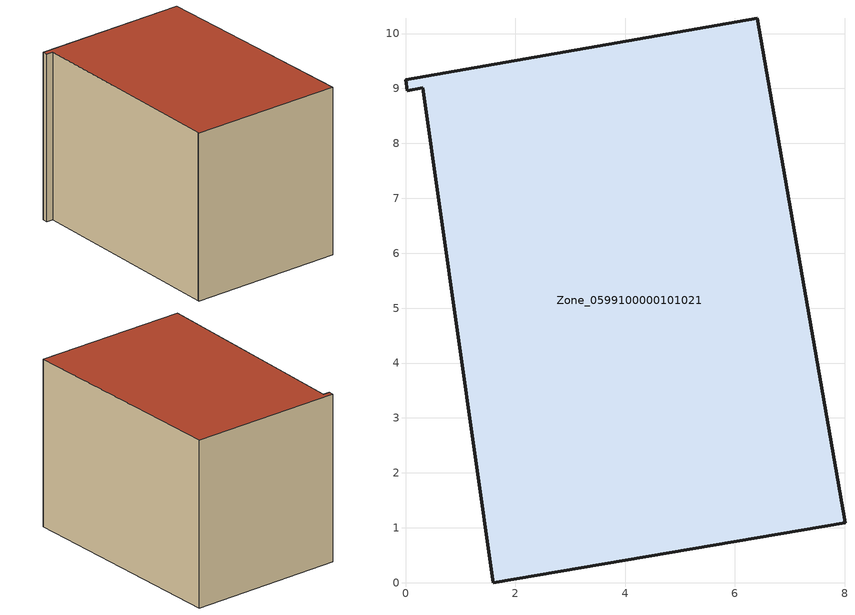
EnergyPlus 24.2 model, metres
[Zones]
Zone_0599100000101021
 floor ground (C_G): 1.59,0.05 0.32,9.01 0.04,8.96 0,9.16 6.41,10.28 8.01,1.09 1.6,0 z0
 wall outside (C_F): 1.6,0 8.01,1.09 6.41,10.28 0,9.16 0.04,8.96 0.32,9.01 1.59,0.05 1.6,0 z0:7
 roof outside (C_R): 0,9.16 0.04,8.96 0.32,9.01 1.59,0.05 1.6,0 8.01,1.09 6.41,10.28 z7
[BUILDING]
Pand.0599100000101021: North Axis=0; Terrain=City; Loads Convergence Tolerance Value=0.04; Temperature Convergence Tolerance Value=0.4; Solar Distribution=FullExterior; Maximum Number of Warmup Days=25; Minimum Number of Warmup Days=1
[Site:Location]
Rotterdam.The.Hague.AP_ZH_NLD Design_Conditions: Latitude=51.96; Longitude=4.45; Time Zone=1; Elevation=-4.5
[SITE:GROUNDTEMPERATURE:BUILDINGSURFACE]
18, 18, 18, 18, 18, 18, 18, 18, 18, 18, 18, 18
[MATERIAL] Thermal Absorptance=0.9; Solar Absorptance=0.7; Visible Absorptance=0.7
Name | Roughness | Thickness | Conductivity | Density | Specific Heat
G.TI.1946 | MediumSmooth | 0.15 | 1 | 540 | 1210
F.TI.1946 | Rough | 0.3 | 0.857143 | 1920 | 840
R.TI.1946 | MediumRough | 0.2 | 0.1 | 1500 | 1000
[CONSTRUCTION]
C_G: G.TI.1946
C_F: F.TI.1946
C_R: R.TI.1946
[ZONE]
Zone_0599100000101021: Type=1; Multiplier=1; Ceiling Height=Autocalculate; Volume=Autocalculate; Floor Area=autocalculate; Part of Total Floor Area=Yes
[ZONEINFILTRATION:DESIGNFLOWRATE]
Infil_Zone_0599100000101021: Zone or ZoneList or Space or SpaceList=Zone_0599100000101021; Schedule=AlwaysOn; Design Flow Rate Calculation Method=Flow/Area; Flow Rate per Floor Area=0.003; Constant Term Coefficient=1; Temperature Term Coefficient=0; Velocity Term Coefficient=0; Velocity Squared Term Coefficient=0
[HVACTEMPLATE:ZONE:IDEALLOADSAIRSYSTEM]
Zone_0599100000101021: Maximum Heating Supply Air Temperature=50; Minimum Cooling Supply Air Temperature=13; Maximum Heating Supply Air Humidity Ratio=0.0156; Minimum Cooling Supply Air Humidity Ratio=0.0077; Heating Limit=NoLimit; Cooling Limit=NoLimit; Dehumidification Control Type=ConstantSensibleHeatRatio; Cooling Sensible Heat Ratio=0.7; Dehumidification Setpoint=60; Humidification Control Type=None; Humidification Setpoint=30; Outdoor Air Method=None; Outdoor Air Flow Rate per Person=0.00944; Outdoor Air Flow Rate per Zone Floor Area=0; Outdoor Air Flow Rate per Zone=0; Demand Controlled Ventilation Type=None; Outdoor Air Economizer Type=NoEconomizer; Heat Recovery Type=None; Sensible Heat Recovery Effectiveness=0.7; Latent Heat Recovery Effectiveness=0.65
[ZONECONTROL:THERMOSTAT]
ThermostatControl_Zone_0599100000101021: Zone or ZoneList=Zone_0599100000101021; Control Type Schedule=DualSetpointControlType; Control 1=Thermostat_Zone_0599100000101021; Temperature Difference Between Cutout And Setpoint=0
[THERMOSTATSETPOINT:DUALSETPOINT]
Thermostat_Zone_0599100000101021: Heating Setpoint Temperature Schedule=HeatingSetpoint_Zone_0599100000101021; Cooling Setpoint Temperature Schedule=CoolingSetpoint_Zone_0599100000101021
[SCHEDULE:COMPACT]
HeatingSetpoint_Zone_0599100000101021: Through: 12/31, For: AllDays, Until: 24:00, 21
CoolingSetpoint_Zone_0599100000101021: Through: 12/31, For: AllDays, Until: 24:00, 24
DualSetpointControlType: Through: 12/31, For: AllDays, Until: 24:00, 4
AlwaysOn: Through: 12/31, For: AllDays, Until: 24:00, 1
